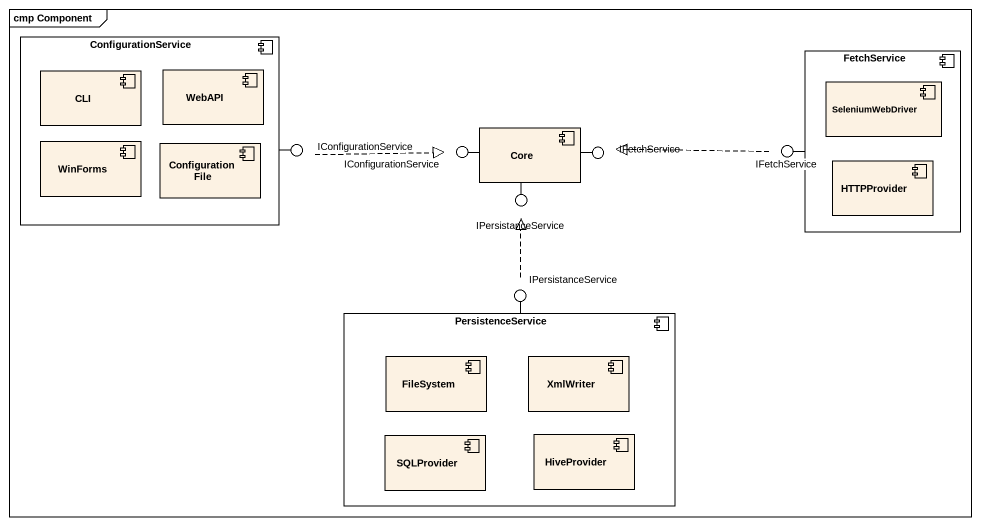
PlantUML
@startuml
mainframe cmp Component
component ConfigurationService {
  component CLI
  component WebAPI
  component WinForms
  component "Configuration File" as Configuration_File
}
component FetchService {
  component SeleniumWebDriver
  component HTTPProvider
}
() IConfigurationService
() "IConfigurationService" as IConfigurationService_2
component Core
() IFetchService
() "IFetchService" as IFetchService_2
() IPersistanceService
() "IPersistanceService" as IPersistanceService_2
component PersistenceService {
  component FileSystem
  component XmlWriter
  component SQLProvider
  component HiveProvider
}
ConfigurationService -right- IConfigurationService
Core -left- IConfigurationService_2
Core -right- IFetchService
FetchService -left- IFetchService_2
Core -- IPersistanceService
PersistenceService -up- IPersistanceService_2
IConfigurationService .right.|> IConfigurationService_2
IFetchService_2 .left.|> IFetchService
IPersistanceService_2 .up.|> IPersistanceService
@enduml
